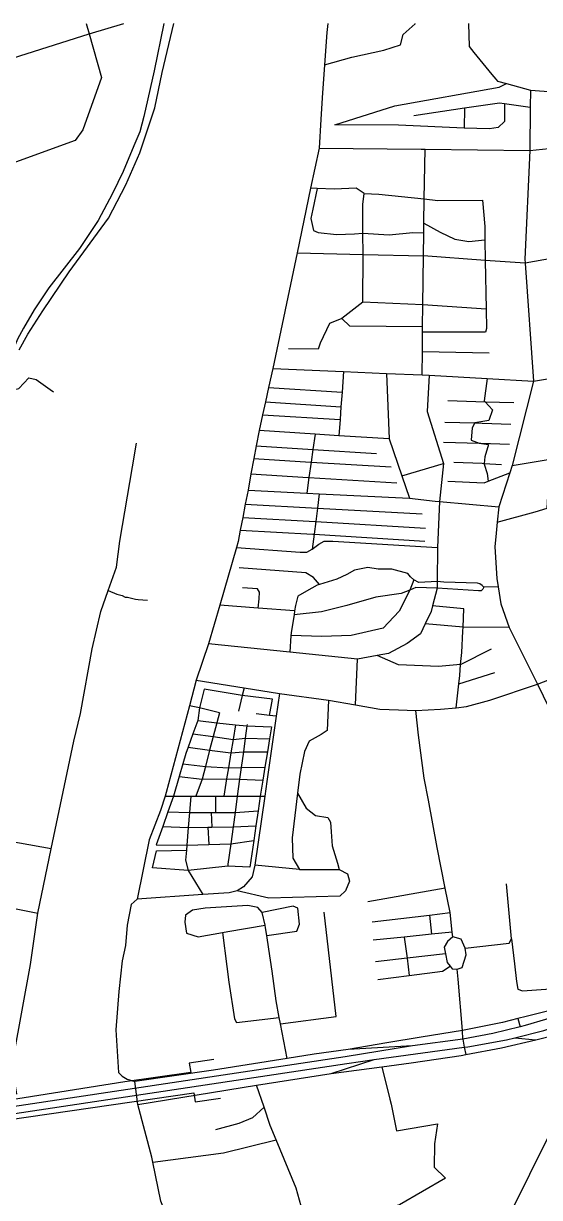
# Model space of a CAD drawing. Header units: inches. Extents: x 13375314 to 13382794, y 3537719 to 3542219.
# Drawn here: x 13378159 to 13379083, y 3540116 to 3542219 of the extents above; entities that cross this region are included whole.
import ezdxf

# ---------------------------------------------------------------- set-up
doc = ezdxf.new("R2010")
doc.units = ezdxf.units.IN
doc.header["$MEASUREMENT"] = 0

msp = doc.modelspace()

# ---------------------------------------------------------------- linework, layer by layer
for points in [[(13377918.3, 3542086.8), (13378052.9, 3542129.7), (13378277.2, 3542200.8), (13378338.9, 3542219.1)], [(13378271.5, 3542219.1), (13378277.2, 3542200.8), (13378299, 3542122.5), (13378265.5, 3542028.6), (13378252.1, 3542009.5), (13378105.4, 3541956)], [(13378410.4, 3542219.1), (13378393.5, 3542134.5), (13378374.9, 3542052.6), (13378367.8, 3542024.7), (13378356.9, 3541999.6), (13378337.8, 3541953.7), (13378318.7, 3541914.4), (13378293, 3541866.3), (13378259.7, 3541816.1), (13378205, 3541745.6), (13378178.3, 3541706.3), (13378159.2, 3541673), (13378148.8, 3541653.3), (13378141.4, 3541636)], [(13378151.5, 3541634.1), (13378167, 3541662.2), (13378194.1, 3541704.1), (13378241.2, 3541773.9), (13378311.6, 3541870.2), (13378342.5, 3541929.8), (13378367.7, 3541987.1), (13378394.3, 3542067.9), (13378407.8, 3542131.2), (13378428.4, 3542219.1)], [(13378704.1, 3542219.1), (13378702.2, 3542203.1), (13378698.4, 3542145.1), (13378694.2, 3542085.7)], [(13378698.4, 3542145.1), (13378747.5, 3542158.7), (13378804.7, 3542171.4), (13378834.6, 3542180.9), (13378839.1, 3542199.4), (13378860.7, 3542218.5), (13378860.7, 3542219.1)], [(13378955.9, 3542219.1), (13378957, 3542177.7), (13378965.6, 3542167.3)], [(13378965.6, 3542167.3), (13378998, 3542127.9)], [(13378998, 3542127.9), (13379005, 3542119.5), (13379008, 3542116), (13379024.3, 3542111.4), (13379067.1, 3542099.5), (13379066.7, 3542068.7), (13379065.7, 3541991.7)], [(13379020.6, 3542075.2), (13379020.4, 3542043.3), (13379009.1, 3542032.5), (13378993.6, 3542030.2), (13378948.2, 3542031.4), (13378830.5, 3542036.7), (13378716.5, 3542037.3), (13378824, 3542071.4), (13379010.9, 3542104.8), (13379024.3, 3542111.4)], [(13379067.1, 3542099.5), (13379123.9, 3542095.5), (13379151.5, 3542094.5), (13379174.6, 3542093.7), (13379214.6, 3542096.3), (13379224.4, 3542096.9), (13379296.8, 3542101.9), (13379320.2, 3542120.7)], [(13378694.2, 3542085.7), (13378691.9, 3542047.2)], [(13379066.7, 3542068.7), (13379020.6, 3542075.2), (13379011.8, 3542076.4), (13378949.2, 3542067.2), (13378858, 3542053.8)], [(13378949.2, 3542067.2), (13378948.2, 3542031.4)], [(13378691.9, 3542047.2), (13378688.5, 3541995.6)], [(13379065.7, 3541991.7), (13379145.3, 3541999.9), (13379147.7, 3542000.2), (13379221.3, 3542007.9), (13379278.7, 3542009.4), (13379343.8, 3542020.6), (13379431.1, 3542028.7), (13379500.2, 3542035.1), (13379551.2, 3542039.9), (13379585.1, 3542052.6)], [(13378688.5, 3541995.6), (13378673.5, 3541924.1), (13378649.3, 3541808.4), (13378605.9, 3541601.2), (13378598.3, 3541567), (13378592.5, 3541541), (13378587.3, 3541517.7), (13378581.1, 3541489.6), (13378576.1, 3541462.4), (13378571.8, 3541439.5), (13378566.7, 3541411.9), (13378561.4, 3541383), (13378556.5, 3541357.9), (13378552, 3541334), (13378547.6, 3541311.1), (13378543.7, 3541291.1), (13378540.8, 3541280.4), (13378510.7, 3541176.8), (13378490.6, 3541107.5), (13378468.7, 3541042.4)], [(13378688.5, 3541995.6), (13378871.6, 3541993.7), (13378878.4, 3541993.6), (13379065.7, 3541991.7)], [(13378873, 3541589.4), (13378873.5, 3541631.3), (13378873.9, 3541666), (13378874, 3541675.7), (13378874.4, 3541714.9), (13378875.4, 3541802.6), (13378876.1, 3541844.1), (13378876.4, 3541861.3), (13378877, 3541904.7), (13378878.4, 3541993.6)], [(13379065.7, 3541991.7), (13379057.2, 3541796.6), (13379057.7, 3541789.6), (13379072.5, 3541578.5)], [(13378769.6, 3541914.7), (13378755.1, 3541923.8), (13378715.7, 3541922.4), (13378685, 3541923.7), (13378673.5, 3541924.1)], [(13378685, 3541923.7), (13378677.3, 3541886.6), (13378673.6, 3541869.9), (13378678.6, 3541848.2), (13378687.2, 3541844.5), (13378719.8, 3541840.9), (13378751.9, 3541842.3), (13378767.2, 3541843.6), (13378813.9, 3541840.5), (13378856.5, 3541844.5), (13378876.1, 3541844.1)], [(13378767.4, 3541805.3), (13378767.2, 3541843.6), (13378766.9, 3541894.8), (13378769.6, 3541914.7), (13378795.8, 3541913.3), (13378877, 3541904.7), (13378901.3, 3541902), (13378981.4, 3541902.5), (13378985.5, 3541855.4), (13378985.6, 3541831.4), (13378985.7, 3541794.7), (13378987.6, 3541707.1), (13378988.4, 3541672.8), (13378986.8, 3541666), (13378873.9, 3541666)], [(13379612, 3541886.2), (13379571, 3541879), (13379555.3, 3541876.3), (13379516.5, 3541869.5), (13379442.4, 3541856.6), (13379341.6, 3541839.1), (13379300.8, 3541832), (13379245.4, 3541822.3), (13379170.9, 3541809.4), (13379124.6, 3541801.3), (13379057.7, 3541789.6), (13378985.7, 3541794.7), (13378875.4, 3541802.6)], [(13378876.4, 3541861.3), (13378905.4, 3541845), (13378931.6, 3541832.8), (13378956.5, 3541828.7), (13378985.6, 3541831.4)], [(13378649.3, 3541808.4), (13378767.4, 3541805.3), (13378875.4, 3541802.6)], [(13378987.6, 3541707.1), (13378874.4, 3541714.9), (13378766.9, 3541719.6), (13378767.4, 3541805.3)], [(13378766.9, 3541719.6), (13378729.3, 3541690.4), (13378707.3, 3541681.8), (13378690.8, 3541646.5), (13378687.2, 3541635.7), (13378633.8, 3541636.1)], [(13378874, 3541675.7), (13378743.7, 3541676.6), (13378729.3, 3541690.4)], [(13379072.5, 3541578.5), (13379161.2, 3541593.2), (13379245.7, 3541607.3), (13379305.8, 3541617.3), (13379376.9, 3541631.7), (13379403.9, 3541636.6), (13379475.9, 3541649.4), (13379552, 3541663), (13379617.1, 3541674.6), (13379692, 3541688), (13379701, 3541689.6)], [(13378873.5, 3541631.3), (13378993.1, 3541628.7)], [(13378605.9, 3541601.2), (13378732.6, 3541595.5), (13378809.1, 3541592), (13378873, 3541589.4), (13378885.6, 3541588.9), (13378989.8, 3541583.1), (13379072.5, 3541578.5)], [(13377788.8, 3541559), (13377799.4, 3541558.7), (13377914, 3541555), (13377932.7, 3541554.4), (13377954.3, 3541553.7), (13377982.8, 3541552.6), (13378032.5, 3541550.4), (13378068.7, 3541548.9), (13378079.8, 3541549.8), (13378111.1, 3541556.4), (13378150.9, 3541565), (13378169.2, 3541583.9), (13378182.3, 3541581.2)], [(13378182.3, 3541581.2), (13378207.1, 3541563.4)], [(13378732.6, 3541595.5), (13378729.8, 3541558.3), (13378727.8, 3541532), (13378726.1, 3541509.7), (13378723.8, 3541480.5)], [(13378809.1, 3541592), (13378814.2, 3541474.7), (13378836.5, 3541408.8), (13378850.2, 3541368.4)], [(13378885.6, 3541588.9), (13378882.1, 3541523.9), (13378911.1, 3541430.5), (13378904.3, 3541362.7)], [(13378989.8, 3541583.1), (13378984.4, 3541543), (13378985.8, 3541541.4), (13378999.3, 3541526.8), (13378992.2, 3541507.9), (13378967.5, 3541503.3), (13378962.7, 3541494.5), (13378961.1, 3541472.8), (13378974.9, 3541467.1), (13378991.8, 3541464.6), (13378985.5, 3541442.9), (13378984.1, 3541431), (13378984, 3541429.5), (13378989.5, 3541413), (13378991.3, 3541398.8)], [(13379072.5, 3541578.5), (13379034.4, 3541427.3), (13379030.1, 3541413.7), (13379010.5, 3541352.8), (13379007.7, 3541325.6), (13379005.7, 3541306), (13379003.1, 3541281.2), (13379006.6, 3541224.4), (13379009, 3541209.7), (13379013.9, 3541179.5), (13379029.1, 3541136.7), (13379079.7, 3541035.5), (13379121, 3540950.4), (13379128.4, 3540924.5), (13379157.4, 3540822.6), (13379168, 3540803.7), (13379176.7, 3540797), (13379188.1, 3540788.3), (13379228.4, 3540759.5), (13379298.2, 3540709.6), (13379335.6, 3540682.8), (13379344.7, 3540676.3), (13379355.5, 3540667.5)], [(13378207.1, 3541563.4), (13378213.4, 3541558.9)], [(13378598.3, 3541567), (13378729.8, 3541558.3)], [(13378592.5, 3541541), (13378727.8, 3541532)], [(13378919, 3541543.4), (13378985.8, 3541541.4), (13379037.1, 3541539.8)], [(13378587.3, 3541517.7), (13378726.1, 3541509.7)], [(13379034.4, 3541427.3), (13379189, 3541453.1), (13379271.4, 3541468.5), (13379290.9, 3541474), (13379335.7, 3541501.5), (13379371.5, 3541523.5)], [(13378913.8, 3541505), (13378967.5, 3541503.3), (13378980.7, 3541502.9), (13379032, 3541501.4)], [(13378814.2, 3541474.7), (13378723.8, 3541480.5), (13378681.6, 3541483.2), (13378581.1, 3541489.6)], [(13378681.6, 3541483.2), (13378677.7, 3541456), (13378674.4, 3541433), (13378670.5, 3541405.4), (13378666.5, 3541377.7)], [(13378147.6, 3540300.6), (13378141.8, 3540337.8), (13378142.3, 3540369.2), (13378172.2, 3540533.3), (13378184.9, 3540624.8), (13378208.9, 3540740.4), (13378218.3, 3540785.9), (13378249.3, 3540933.2), (13378261.6, 3540983), (13378282.5, 3541098.5), (13378298, 3541165.5), (13378310.8, 3541202.9), (13378325.7, 3541244.8), (13378331.7, 3541291.7), (13378354.6, 3541424.8), (13378361.9, 3541467.3)], [(13378576.1, 3541462.4), (13378677.7, 3541456), (13378791.5, 3541448.9)], [(13378911.4, 3541469), (13378974.9, 3541467.1), (13378978.3, 3541467), (13379029.6, 3541465.4)], [(13378571.8, 3541439.5), (13378673.3, 3541433.1), (13378674.4, 3541433), (13378817.8, 3541424.7)], [(13378836.5, 3541408.8), (13378911.1, 3541430.5)], [(13378930.1, 3541433.1), (13378980.3, 3541431.1), (13378984.1, 3541431), (13379015.2, 3541429.2)], [(13378566.7, 3541411.9), (13378668.9, 3541405.5), (13378670.5, 3541405.4), (13378828, 3541396.2)], [(13378919, 3541398.8), (13378984, 3541396), (13378991.3, 3541398.8), (13379030.1, 3541413.7)], [(13379007.7, 3541325.6), (13379075.5, 3541344.2), (13379097, 3541350.8), (13379097.9, 3541371.4), (13379142.4, 3541382.2), (13379190.1, 3541391.6), (13379204.4, 3541406.1)], [(13378561.4, 3541383), (13378666.5, 3541377.7), (13378688.8, 3541376.6), (13378850.2, 3541368.4), (13378896.6, 3541363.5), (13378904.3, 3541362.7), (13379010.5, 3541352.8)], [(13378688.8, 3541376.6), (13378685.6, 3541350.9), (13378682.6, 3541326.9), (13378679.8, 3541304), (13378676.4, 3541277.2)], [(13378904.3, 3541362.7), (13378900.4, 3541280.1), (13378900, 3541219.4), (13378899.9, 3541207.2), (13378891.8, 3541175.7), (13378889.2, 3541165.5), (13378878.7, 3541143.5), (13378870.1, 3541125.5), (13378846.5, 3541108), (13378812.8, 3541090.4), (13378792.5, 3541086.7), (13378757.6, 3541080.4), (13378636, 3541092.7), (13378490.6, 3541107.5)], [(13378556.5, 3541357.9), (13378685.6, 3541350.9), (13378873.4, 3541340.8)], [(13378552, 3541334), (13378681.3, 3541327), (13378682.6, 3541326.9), (13378879, 3541314.7)], [(13378547.6, 3541311.1), (13378677.2, 3541304.2), (13378678.5, 3541304.1), (13378679.8, 3541304), (13378877.8, 3541291.6)], [(13378540.8, 3541280.4), (13378654.9, 3541272.1), (13378666.7, 3541272.1), (13378676.4, 3541277.2), (13378688.2, 3541286.4), (13378697.9, 3541291.5), (13378713.1, 3541291.5), (13378900.4, 3541280.1)], [(13378689.5, 3541214.1), (13378678.8, 3541226.6), (13378664.7, 3541234.8), (13378545.3, 3541243.9)], [(13379009, 3541209.7), (13378983.8, 3541209.2), (13378980.6, 3541212.4), (13378976.6, 3541214.9), (13378972, 3541216.2), (13378911.9, 3541218.3), (13378900, 3541219.4), (13378867.3, 3541217.8), (13378858, 3541222.1), (13378852.4, 3541227.7), (13378847.4, 3541233.9), (13378819.1, 3541241.4), (13378794.4, 3541241.4), (13378775.6, 3541244.1), (13378752.1, 3541239.5), (13378738.3, 3541232), (13378720.4, 3541223.3), (13378689.5, 3541214.1), (13378685.3, 3541212.8), (13378666.1, 3541202), (13378650.5, 3541193), (13378646.4, 3541176), (13378644.8, 3541166.6), (13378643.7, 3541159.6), (13378639, 3541131.8), (13378638.3, 3541122.8), (13378636, 3541092.7)], [(13378858, 3541222.1), (13378850.8, 3541204), (13378832, 3541166.4), (13378803.4, 3541135.9), (13378746, 3541122.8), (13378693.5, 3541121), (13378638.3, 3541122.8)], [(13379079.7, 3541035.5), (13379194.8, 3541079.9), (13379240.4, 3541097.4), (13379348.3, 3541140.4), (13379464.8, 3541186.9), (13379576.2, 3541231.3)], [(13378310.8, 3541202.9), (13378326.6, 3541196.8), (13378335.8, 3541194), (13378341.7, 3541191.4), (13378345.8, 3541191.1), (13378350.3, 3541189.8), (13378359.7, 3541187.9), (13378364.8, 3541187.1), (13378381.5, 3541186.1)], [(13378579.8, 3541171.5), (13378581.1, 3541188.5), (13378581.7, 3541200.4), (13378578.1, 3541206.4), (13378551.2, 3541208.2)], [(13378983.8, 3541209.2), (13378982, 3541205.3), (13378978.8, 3541202.5), (13378973.7, 3541202.5), (13378899.9, 3541207.2), (13378861.8, 3541208.4), (13378850.8, 3541204), (13378835.4, 3541197.8), (13378790.1, 3541191.5), (13378738.5, 3541176.1), (13378693.2, 3541164.7), (13378643.7, 3541159.6)], [(13378644.8, 3541166.6), (13378579.8, 3541171.5), (13378510.7, 3541176.8)], [(13378933.8, 3540993.2), (13378938.6, 3541036.1), (13378940.3, 3541050.8), (13378941.5, 3541070.5), (13378943.9, 3541091.8), (13378945.9, 3541130.3), (13378946.3, 3541137.6), (13378947.7, 3541170.3), (13378891.8, 3541175.7)], [(13379029.1, 3541136.7), (13378946.3, 3541137.6), (13378878.7, 3541143.5)], [(13378941.5, 3541070.5), (13378997.4, 3541098.8)], [(13378753.6, 3540998.5), (13378757.6, 3541080.4)], [(13378941.5, 3541070.5), (13378902.6, 3541066.8), (13378830.8, 3541070), (13378792.5, 3541086.7)], [(13378938.6, 3541036.1), (13379003.4, 3541056.4)], [(13378468.7, 3541042.4), (13378456.5, 3540996.4), (13378415.1, 3540841.2), (13378412.9, 3540834.5), (13378404.8, 3540809.1), (13378384.7, 3540756.3), (13378363, 3540650.4)], [(13378468.7, 3541042.4), (13378554.3, 3541028.9), (13378617.7, 3541018.9), (13378705.4, 3541006.4), (13378753.6, 3540998.5), (13378797.1, 3540990.8), (13378830.7, 3540989.1), (13378861.7, 3540988.2), (13378906, 3540990.5), (13378933.8, 3540993.2), (13378952.7, 3540995.2), (13378994.4, 3541006.6), (13379079.7, 3541035.5)], [(13378617.7, 3541018.9), (13378611.8, 3540977.8), (13378595.1, 3540861.1), (13378591.3, 3540834.6), (13378573.5, 3540710.8), (13378568.8, 3540690), (13378553.4, 3540672.1), (13378542.2, 3540664.8), (13378527.6, 3540661.5), (13378480.4, 3540658.3), (13378363, 3540650.4)], [(13378550.9, 3541014.8), (13378483.1, 3541026.4), (13378474.3, 3540992.8)], [(13378554.3, 3541028.9), (13378550.9, 3541014.8), (13378544.2, 3540986.8)], [(13378600, 3540979.3), (13378605, 3541008.7), (13378550.9, 3541014.8)], [(13378474.3, 3540992.8), (13378471.4, 3540970.5), (13378462.8, 3540946.6), (13378454.1, 3540922.7), (13378449.8, 3540910.9), (13378444.6, 3540892.7), (13378438.1, 3540869.8), (13378428, 3540834.5), (13378418.1, 3540806.7), (13378408.6, 3540780.1), (13378397, 3540747.4), (13378451.8, 3540747.2), (13378491.4, 3540748.3), (13378530.4, 3540749.4), (13378571.6, 3540755.3)], [(13378510.4, 3540984), (13378474.3, 3540992.8), (13378456.5, 3540996.4)], [(13378705.4, 3541006.4), (13378703, 3540952.1), (13378692.1, 3540945.4), (13378670.8, 3540933.4), (13378662.4, 3540914.7), (13378654.1, 3540874.1), (13378650.1, 3540840.2), (13378640.6, 3540760.3), (13378641.6, 3540723.4), (13378653.6, 3540703.6), (13378724.3, 3540703.1), (13378739.4, 3540695.8), (13378743, 3540682.3), (13378735.7, 3540665.2), (13378725.9, 3540655.8), (13378598.5, 3540652.2), (13378542.2, 3540664.8)], [(13378928, 3540582.4), (13378927.1, 3540591), (13378923.2, 3540626), (13378914.4, 3540669.9), (13378899.9, 3540742.9), (13378884.3, 3540827.5), (13378876.9, 3540866.8), (13378866.3, 3540944.2), (13378861.7, 3540988.2)], [(13378510.4, 3540984), (13378505.3, 3540966), (13378499.1, 3540941.8), (13378492.7, 3540917), (13378485.3, 3540887.8), (13378479.4, 3540864.9), (13378467.8, 3540834.5)], [(13378471.4, 3540970.5), (13378505.3, 3540966), (13378538.8, 3540962.6), (13378559.5, 3540960.5), (13378603.2, 3540958.8)], [(13378611.8, 3540977.8), (13378600, 3540979.3), (13378576.2, 3540982.4)], [(13378462.8, 3540946.6), (13378499.1, 3540941.8), (13378534.5, 3540936.5), (13378556.4, 3540938.4), (13378599.8, 3540937.5)], [(13378538.8, 3540962.6), (13378534.5, 3540936.5), (13378530.6, 3540912.6), (13378526.2, 3540885.4), (13378523, 3540866), (13378517.9, 3540834.6)], [(13378559.8, 3540962.9), (13378559.5, 3540960.5), (13378556.4, 3540938.4), (13378553.1, 3540914.2), (13378549.2, 3540886), (13378546.3, 3540864.9), (13378542.1, 3540834.6), (13378538.1, 3540805.6), (13378534.6, 3540780), (13378530.4, 3540749.4), (13378525.5, 3540713.1), (13378525.2, 3540709)], [(13378603.2, 3540958.8), (13378599.8, 3540937.5), (13378596, 3540914.3), (13378591.6, 3540886.9), (13378587.8, 3540863.1), (13378583.2, 3540834.6), (13378579.4, 3540808.4), (13378575.5, 3540781.4), (13378571.6, 3540755.3), (13378564.6, 3540707.3)], [(13378454.1, 3540922.7), (13378492.7, 3540917), (13378530.6, 3540912.6), (13378553.1, 3540914.2), (13378596, 3540914.3)], [(13378444.6, 3540892.7), (13378485.3, 3540887.8), (13378526.2, 3540885.4), (13378549.2, 3540886), (13378591.6, 3540886.9)], [(13378438.1, 3540869.8), (13378479.4, 3540864.9), (13378523, 3540866), (13378546.3, 3540864.9), (13378587.8, 3540863.1)], [(13378412.9, 3540834.5), (13378428, 3540834.5), (13378458.9, 3540834.5), (13378467.8, 3540834.5), (13378502.9, 3540834.6), (13378517.9, 3540834.6), (13378542.1, 3540834.6), (13378583.2, 3540834.6), (13378591.3, 3540834.6)], [(13378458.9, 3540834.5), (13378456.5, 3540805.3), (13378454.4, 3540778.7), (13378451.8, 3540747.2), (13378451.1, 3540738.2), (13378449.6, 3540720.2), (13378454, 3540701.4), (13378480.4, 3540658.3)], [(13378502.9, 3540834.6), (13378502.9, 3540805.5)], [(13378650.1, 3540840.2), (13378665.2, 3540813), (13378682.4, 3540799.9), (13378704.5, 3540796.3), (13378709.1, 3540788.2), (13378710.4, 3540771), (13378711.8, 3540745.6), (13378721.7, 3540714.8), (13378724.3, 3540703.1)], [(13378418.1, 3540806.7), (13378456.5, 3540805.3), (13378495.6, 3540805.5), (13378502.9, 3540805.5), (13378538.1, 3540805.6), (13378579.4, 3540808.4)], [(13378495.6, 3540805.5), (13378496.6, 3540779.4)], [(13378208.9, 3540740.4), (13378152.2, 3540750.2), (13378118.5, 3540756), (13378067.5, 3540765.6), (13378062.2, 3540766.6), (13378056.8, 3540767.3), (13378051.1, 3540768), (13378042.4, 3540769), (13378031.9, 3540772.8), (13378027.2, 3540774.4), (13378003, 3540782.9), (13377982.4, 3540790.5), (13377950.2, 3540738.3), (13377890.2, 3540578.9), (13377884, 3540567.1), (13377861.4, 3540548.6)], [(13378408.6, 3540780.1), (13378454.4, 3540778.7), (13378489.4, 3540779.3), (13378496.6, 3540779.4), (13378534.6, 3540780), (13378575.5, 3540781.4)], [(13378489.4, 3540779.3), (13378491.4, 3540748.3)], [(13378564.6, 3540707.3), (13378525.2, 3540709), (13378454, 3540701.4), (13378390.6, 3540706.1), (13378397.3, 3540736.8), (13378451.1, 3540738.2)], [(13378653.6, 3540703.6), (13378573.5, 3540710.8)], [(13378949.9, 3540562.5), (13379028.7, 3540571.6), (13379033.3, 3540578.8), (13379024.2, 3540677.5)], [(13378914.4, 3540669.9), (13378775.8, 3540645.2)], [(13378068.3, 3540648.6), (13378184.9, 3540624.8)], [(13378363, 3540650.4), (13378351.9, 3540640.4), (13378344.9, 3540603.6), (13378342.2, 3540567.4), (13378336.1, 3540539.4), (13378329.9, 3540484.7), (13378324.7, 3540415.9), (13378329.3, 3540339.4), (13378336.3, 3540332.8), (13378344.9, 3540327.5), (13378358.9, 3540323.3)], [(13378631.4, 3540364.9), (13378619.6, 3540426.5), (13378617.4, 3540438.2), (13378611.7, 3540467.9), (13378604.4, 3540521), (13378598.6, 3540560.6), (13378595, 3540584.8), (13378592.9, 3540598.7), (13378591.8, 3540603.5), (13378586.5, 3540626.2), (13378579.1, 3540635), (13378561, 3540638.7), (13378484.7, 3540633.8), (13378461.7, 3540630.4), (13378449.7, 3540621.5), (13378448.1, 3540608.9), (13378451.1, 3540589.4), (13378472.3, 3540582.9), (13378515.7, 3540590.6), (13378525, 3540592.2), (13378591.8, 3540603.5)], [(13378595, 3540584.8), (13378648.6, 3540593), (13378653.4, 3540605.2), (13378650.7, 3540633.9), (13378642.3, 3540637.5), (13378586.5, 3540626.2)], [(13378619.6, 3540426.5), (13378719, 3540439.8), (13378697.8, 3540627.1)], [(13378783.4, 3540609.6), (13378886.5, 3540621.7), (13378923.2, 3540626)], [(13378886.5, 3540621.7), (13378889.9, 3540587.2)], [(13378515.7, 3540590.6), (13378523.5, 3540529.3), (13378527.3, 3540501.7), (13378537.1, 3540435.9), (13378540.5, 3540429.2), (13378617.4, 3540438.2)], [(13378927.1, 3540591), (13378889.9, 3540587.2), (13378840.8, 3540582.2), (13378785.3, 3540576.6)], [(13378840.8, 3540582.2), (13378846, 3540544.4), (13378849.8, 3540513.6)], [(13378935.8, 3540524.5), (13378944.8, 3540527.6), (13378951.7, 3540550.2), (13378949.9, 3540562.5), (13378943.1, 3540578.2), (13378928, 3540582.4), (13378918.3, 3540574.5), (13378912.7, 3540564.4), (13378915.1, 3540552.2), (13378918.1, 3540536.8), (13378923.1, 3540530.3), (13378926.9, 3540525.5), (13378935.8, 3540524.5)], [(13379033.3, 3540578.8), (13379038.6, 3540534.4), (13379042.3, 3540502.9), (13379044.6, 3540488.7), (13379052.8, 3540486), (13379094.8, 3540489.2), (13379125.7, 3540495.1)], [(13378915.1, 3540552.2), (13378846, 3540544.4), (13378789.8, 3540538.1)], [(13378793.9, 3540506.4), (13378849.8, 3540513.6), (13378909.7, 3540521.3), (13378923.1, 3540530.3)], [(13378945.7, 3540399.1), (13378945.2, 3540414.7), (13378937.8, 3540506.8), (13378935.8, 3540524.5)], [(13379231.5, 3540483.3), (13379189, 3540466.9), (13379130.5, 3540445.6), (13379057.6, 3540423.9), (13379048.5, 3540421.7), (13378999.5, 3540409.5), (13378945.7, 3540399.1), (13378855.9, 3540387.4), (13378735.5, 3540367.7)], [(13379231.5, 3540483.3), (13379209.8, 3540480.2), (13379184.6, 3540476.7), (13379144.6, 3540463.3), (13379129.3, 3540457.9), (13379104.9, 3540451.1), (13379059.4, 3540439.9), (13379044.2, 3540436.2), (13379017, 3540429.4), (13378945.2, 3540414.7), (13378871.3, 3540403.1), (13378809.8, 3540392.9), (13378740.9, 3540380.6)], [(13378738.1, 3540355.5), (13378787.2, 3540362.7), (13378948.5, 3540385), (13378954.7, 3540385.8), (13379024.3, 3540398.1), (13379039.3, 3540401.9), (13379090.8, 3540414.7), (13379216, 3540456.4)], [(13379044.2, 3540436.2), (13379048.5, 3540421.7)], [(13378710.4, 3540337.8), (13378801.1, 3540349.8), (13378853.5, 3540356.8), (13378942.9, 3540370.2), (13378951.1, 3540371.7), (13379015.4, 3540383.9), (13379076.9, 3540398.1), (13379114.2, 3540407.6), (13379140.4, 3540415.6), (13379153.2, 3540416.6), (13379162.5, 3540409.2), (13379167.6, 3540399.9), (13379173.5, 3540382.4)], [(13378945.7, 3540399.1), (13378948.5, 3540385), (13378951.1, 3540371.7)], [(13379039.3, 3540401.9), (13379076.9, 3540398.1)], [(13378855.9, 3540387.4), (13378740.9, 3540380.6), (13378680, 3540372.7), (13378631.4, 3540364.9), (13378499.3, 3540343.9), (13378358.9, 3540323.3)], [(13378735.5, 3540367.7), (13377944.3, 3540248.7), (13377828.6, 3540232.2), (13377769.1, 3540225)], [(13378500, 3540363), (13378456.2, 3540356.6), (13378459.2, 3540339.7), (13378341.1, 3540322.9), (13377942.5, 3540259.4), (13377935.6, 3540303.5), (13377930.5, 3540301), (13377933.4, 3540279.2)], [(13378364.4, 3540282.3), (13378576.5, 3540316.8), (13378710.4, 3540337.8), (13378787.2, 3540362.7)], [(13377771.3, 3540213.2), (13377827.8, 3540220.4), (13377945.2, 3540236.5), (13378738.1, 3540355.5)], [(13378801.1, 3540349.8), (13378815.5, 3540291.8), (13378817.4, 3540282.7), (13378827.4, 3540235), (13378900.3, 3540247.6), (13378895.5, 3540211.7), (13378894.9, 3540169.9), (13378915, 3540150)], [(13378671.1, 3539661.8), (13378623.5, 3539754.5), (13378539.1, 3539844.3), (13378518.5, 3539879.8), (13378464.9, 3539971.8), (13378446.9, 3540005), (13378419.6, 3540073.1), (13378405.2, 3540109.1), (13378391, 3540178.8), (13378389.2, 3540187.9), (13378364.4, 3540282.3), (13378358.9, 3540323.3)], [(13378819.7, 3539800.9), (13378714.1, 3539957.8), (13378703.5, 3539979.8), (13378671.7, 3540046.1), (13378647.7, 3540132.2), (13378611.9, 3540218.7), (13378601.2, 3540244.6), (13378590, 3540277.4), (13378576.5, 3540316.8)], [(13377915, 3540208.2), (13377948.9, 3540212.1), (13377946, 3540228.2), (13378464.2, 3540303), (13378466.7, 3540287.2), (13378512.4, 3540293.5)], [(13378590, 3540277.4), (13378569.5, 3540258.3), (13378545.1, 3540248.3), (13378503.3, 3540236.7)], [(13378273.1, 3539656.4), (13378301, 3539656.1), (13378310.6, 3539646), (13378345.5, 3539608.2), (13378363.2, 3539594.9), (13378394.2, 3539587.2), (13378428.2, 3539578.1), (13378471.7, 3539578.6), (13378523.8, 3539586.3), (13378564.5, 3539599.6), (13378608.9, 3539626.4), (13378671.1, 3539661.8), (13378745.3, 3539728.4), (13378819.7, 3539800.9), (13378910.1, 3539879.3), (13378914.9, 3539887.3), (13378951.3, 3539947.3), (13379028.8, 3540082.6), (13379103, 3540231.9), (13379114.2, 3540240.2), (13379128, 3540242.6), (13379140.3, 3540241), (13379152.8, 3540239.2)], [(13378391, 3540178.8), (13378517.7, 3540195.5), (13378611.9, 3540218.7)], [(13378915, 3540150), (13378832.3, 3540102.7), (13378828.1, 3540101.3), (13378671.7, 3540046.1), (13378501.5, 3539985), (13378464.9, 3539971.8)]]:
    msp.add_lwpolyline(points)

doc.saveas('drawing.dxf')
